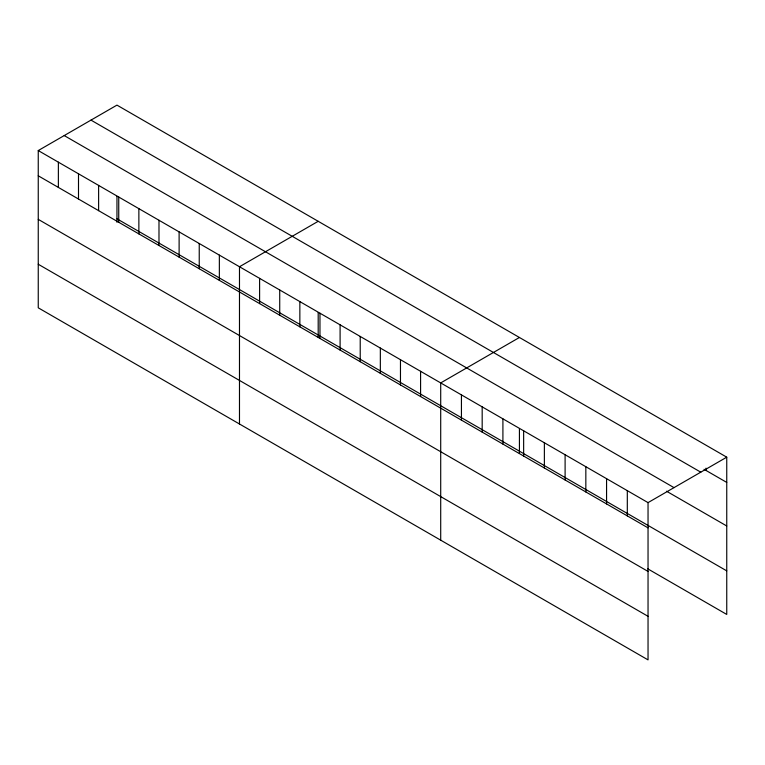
<?xml version="1.0" encoding="UTF-8"?>
<svg xmlns="http://www.w3.org/2000/svg" width="765" height="765" viewBox="0 0 765 765"><rect width="100%" height="100%" fill="white"/><g stroke="black" fill="none" stroke-linecap="round" stroke-linejoin="round"><path stroke-width="1.15" d="M38.25 150.562L648.041 502.624L648.041 659.879L38.25 307.817L38.25 150.562L116.959 105.121L726.75 457.183L726.75 614.438L647.764 568.835M318.192 221.305L239.483 266.746L239.483 424.001M519.425 337.48L440.707 382.921L440.707 540.176M648.041 502.624L726.75 457.183M704.039 469.308L726.75 482.419M90.987 120.115L700.778 472.177M64.222 135.568L674.013 487.63M666.525 491.216L726.75 525.985M116.959 218.809L726.75 570.872M38.25 175.797L648.041 527.86M38.25 219.364L648.041 571.426M38.25 264.25L648.041 616.313M706.019 468.151L706.019 470.446M627.31 490.652L627.31 515.887M606.569 478.68L606.569 503.925M585.837 466.717L585.837 491.952M565.106 454.745L565.106 479.98M544.374 442.772L544.374 468.008M523.643 430.8L523.643 456.036M519.425 428.725L519.425 453.463M502.911 418.838L502.911 444.073M482.18 406.865L482.18 432.101M461.438 394.893L461.438 420.128M420.587 371.302L420.587 396.538M400.468 359.684L400.468 384.929M380.339 348.065L380.339 373.31M360.219 336.447L360.219 361.692M340.1 324.838L340.1 350.074M319.971 313.22L319.971 338.455M318.192 312.55L318.192 337.279M299.851 301.601L299.851 326.837M279.722 289.983L279.722 315.218M259.603 278.364L259.603 303.6M219.354 255.128L219.354 280.363M199.235 243.509L199.235 268.745M179.115 231.891L179.115 257.126M158.986 220.272L158.986 245.508M138.867 208.654L138.867 233.889M118.738 197.035L118.738 222.271M116.959 196.366L116.959 222.252M98.618 185.417L98.618 210.652M78.499 173.798L78.499 199.034M58.37 162.18L58.37 187.415"/></g></svg>
